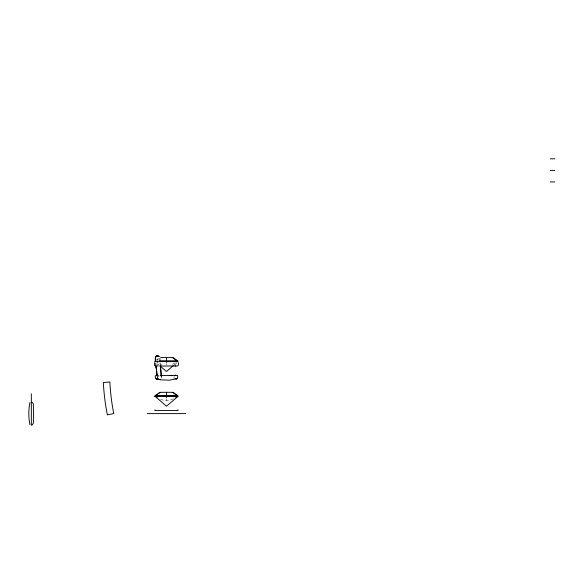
<?xml version="1.0" encoding="UTF-8"?>
<svg xmlns="http://www.w3.org/2000/svg" width="584" height="584" viewBox="0 0 584 584"><rect width="100%" height="100%" fill="white"/><g stroke="black" fill="none" stroke-linecap="round" stroke-linejoin="round"><path stroke-width="0.44" stroke-dasharray="2.92 2.19" d="M161.418 377.359L161.345 378.016M161.352 377.957L161.403 377.563M174.054 376.563L173.944 378.308M174.93 364.825L176.66 362.832L173.981 365.088M156.965 360.094L158.373 359.102M156.329 360.007L158.498 358.532M175.112 362.941L170.908 365.109M173.273 398.682C169.207 401.201 163.732 401.201 159.666 398.682M158.279 360.992L156.84 361.182M157.154 366.051C158.665 366.183 157.965 363.766 156.913 363.394L158.958 365.088M156.877 361.094L158.213 361.094M156.775 361.613L158.279 361.613L156.84 361.416M156.979 362.189L158.271 362.197M156.994 366.051L159.235 366.051M159.016 375.402L158.512 375.359M162.031 365.109L157.22 362.598M158.366 375.585L158.95 377.03M160.257 364.27L160.169 362.971M166.469 363.584L166.469 364.942M166.469 398.485L166.469 400.485"/><path stroke-width="0.88" d="M159.103 356.415C156.709 354.364 154.278 357.7 155.505 360.16M154.468 362.693L154.636 365.569L156.191 366.051M156.183 361.613L154.884 361.613L156.257 361.467M159.118 361.131L177.996 361.131L173.076 357.598M29.901 402.551C28.463 409.457 28.463 417.786 29.901 424.685M174.397 375.746L175.47 375.264M173.302 365.664L166.469 371.497L160.315 366.248M178.054 396.317L166.469 406.209L154.942 396.171L177.996 396.171L154.585 396.317M157.673 394.302L155.548 395.799L177.397 395.799L172.441 392.309L160.498 392.309L159.082 393.309M159.87 392.309L154.942 395.842L177.996 395.842L173.076 392.309M175.718 397.303L176.959 396.565M160.337 379.352L159.885 379.498L160.432 379.308M32.04 425.115L33.346 423.334L33.471 413.618L33.346 403.909L32.04 402.128M154.884 360.992L155.767 360.992M157.235 375.242L155.169 375.928L155.636 378.6L160.301 379.812L169.477 380.191L177.39 378.469L177.828 376.337L177.361 375.454L172.003 375.541M176.222 379.045L176.85 378.87L175.032 378.914M107.295 414.822L113.763 413.603A209.692 209.692 0 0 1 109.887 381.98L103.332 382.542A226.548 226.548 0 0 0 107.361 414.808M159.169 361.613L178.003 361.613L159.118 361.467M156.899 355.868L155.614 356.897L155.461 359.861L155.402 358.985M157.001 355.846L157.79 355.831L157.293 355.824M175.653 375.242L175.207 375.286M172.003 375.541L160.943 375.541M170.024 375.636L170.44 375.621M550.347 158.797L554.793 158.797M550.332 170.382L554.8 170.382M550.347 181.96L554.793 181.96M160.556 357.598L172.441 357.598L177.397 361.094L159.315 361.094M175.784 366.051L175.105 365.883M159.819 366.051L177.726 365.986L178.522 364.854L178.47 362.693M157.906 378.914L156.111 378.877L156.556 379.001M147.168 413.618L185.778 413.618M160.943 375.541L160.235 375.497M157.833 355.839L159.169 356.488M158.702 379.461L159.914 379.49L158.454 379.344L157.49 378.038L156.037 366.621M155.979 396.565L157.22 397.303M161.191 374.636L161.374 376.322L161.016 373.023M157.023 375.402L155.724 363.16M159.841 358.379L159.98 360.072M161.345 375.797L160.534 367.453M161.286 375.49L161.374 376.322M160.936 372.212L160.315 365.131M156.03 366.153L156.176 367.723M178.054 409.859L178.054 410.53L154.884 410.53L154.884 409.859M166.469 357.598L166.469 362.357M166.469 392.309L166.469 397.594M31.339 393.784L31.339 425.203"/></g></svg>
